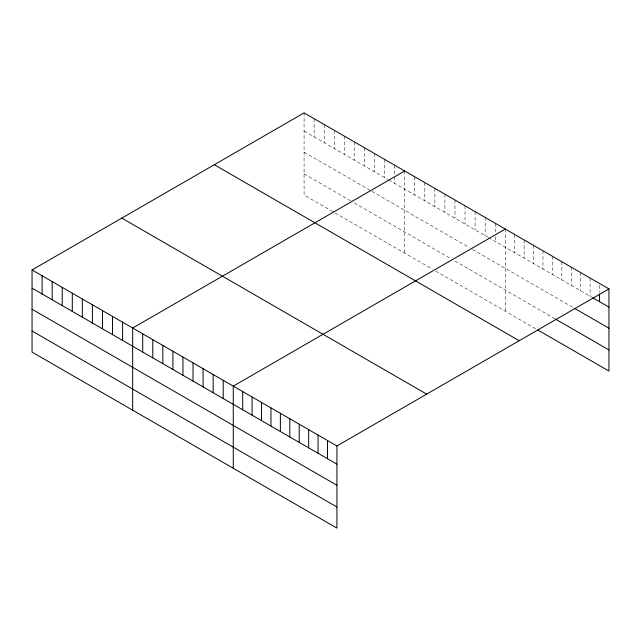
<?xml version="1.0" encoding="UTF-8"?>
<svg xmlns="http://www.w3.org/2000/svg" width="641" height="641" viewBox="0 0 641 641"><rect width="100%" height="100%" fill="white"/><g stroke="black" fill="none" stroke-linecap="round" stroke-linejoin="round"><path stroke-width="0.48" stroke-dasharray="3.21 2.4" d="M304.082 112.888L304.082 195.04L334.257 212.467M304.082 131.093L387.917 179.504M388.758 179.985L487.689 237.098M488.522 237.587L591.819 297.224M304.082 152.197L371.147 190.922M371.988 191.403L469.244 247.554M472.593 249.493L572.974 307.44M304.082 173.935L352.702 202.011M354.385 202.981L450.799 258.644M454.99 261.063L554.978 318.793M335.099 212.948L432.355 269.1M435.704 271.039L536.99 329.514M599.527 285.381L599.527 292.088M590.105 278.026L590.105 296.23M580.682 272.585L580.682 290.79M571.259 267.145L571.259 285.349M561.837 261.704L561.837 279.909M552.414 256.264L552.414 274.468M542.983 250.823L542.983 269.028M533.56 245.383L533.56 263.587M524.138 239.942L524.138 258.147M514.715 234.502L514.715 252.706M505.292 229.061L505.292 311.214M495.237 223.252L495.237 232.835M495.237 236.665L495.237 241.457M485.173 217.443L485.173 235.648M475.109 211.634L475.109 229.839M465.054 205.825L465.054 224.03M454.99 200.016L454.99 218.22M444.926 194.207L444.926 212.411M434.87 188.398L434.87 206.61M424.807 182.589L424.807 200.801M414.751 176.78L414.751 194.992M404.687 170.979L404.687 253.123M394.624 165.17L394.624 175.706M394.624 176.668L394.624 183.374M384.568 159.361L384.568 177.565M374.504 153.552L374.504 171.756M364.441 147.742L364.441 165.947M354.385 141.933L354.385 160.138M344.321 136.124L344.321 154.329M334.257 130.315L334.257 148.52M324.202 124.506L324.202 142.711M314.138 118.697L314.138 136.902"/><path stroke-width="0.96" d="M32.05 269.941L336.918 445.96L336.918 528.112L32.05 352.093L32.05 269.941L304.082 112.888L608.95 288.907L608.95 371.059L537.847 330.003M404.687 170.979L132.655 328.032L132.655 410.176M505.292 229.061L233.268 386.114L233.268 468.267M336.918 445.96L608.95 288.907M592.677 297.712L608.95 307.111M574.681 308.433L608.95 328.216M555.835 319.29L608.95 349.954M214.31 164.721L519.178 340.732M121.822 218.116L426.69 394.135M32.05 288.154L336.918 464.164M32.05 309.25L336.918 485.269M32.05 330.996L336.918 507.007M599.527 294.003L599.527 301.671M327.495 440.519L327.495 458.724M318.072 435.079L318.072 453.283M308.65 429.638L308.65 447.843M299.227 424.198L299.227 442.402M289.804 418.757L289.804 436.962M280.381 413.317L280.381 431.521M270.959 407.876L270.959 426.081M261.536 402.436L261.536 420.64M252.113 396.995L252.113 415.2M242.691 391.555L242.691 409.759M223.204 380.305L223.204 398.51M213.141 374.496L213.141 392.701M203.085 368.687L203.085 386.892M193.021 362.878L193.021 381.091M182.957 357.069L182.957 375.281M172.902 351.26L172.902 369.472M162.838 345.451L162.838 363.663M152.782 339.65L152.782 357.854M142.719 333.841L142.719 352.045M122.599 322.223L122.599 340.427M112.536 316.414L112.536 334.618M102.472 310.605L102.472 328.809M92.416 304.796L92.416 323M82.352 298.986L82.352 317.191M72.297 293.177L72.297 311.382M62.233 287.368L62.233 305.573M52.169 281.559L52.169 299.764M42.114 275.75L42.114 293.963"/></g></svg>
